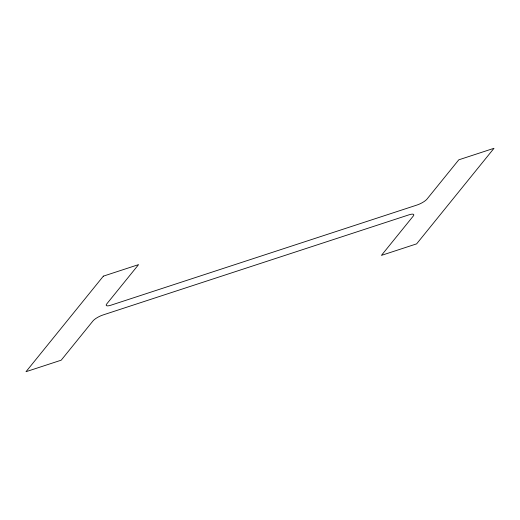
<?xml version="1.0" encoding="UTF-8"?>
<svg xmlns="http://www.w3.org/2000/svg" width="520" height="520" viewBox="0 0 520 520"><rect width="100%" height="100%" fill="white"/><g stroke="black" fill="none" stroke-linecap="round" stroke-linejoin="round"><path stroke-width="0.78" d="M103.37 276.139L26 371.703L61.204 360.185L93.08 320.814A8.47 2.178 -26.3 0 1 103.038 314.958L409.065 214.799A8.47 2.178 -26.3 0 1 413.303 216.008L381.426 255.379L416.631 243.861L494 148.298L458.796 159.816L426.92 199.186A8.47 2.178 -26.3 0 1 416.962 205.042L110.935 305.201A8.47 2.178 -26.3 0 1 106.698 303.992L138.573 264.622L103.37 276.139"/></g></svg>
